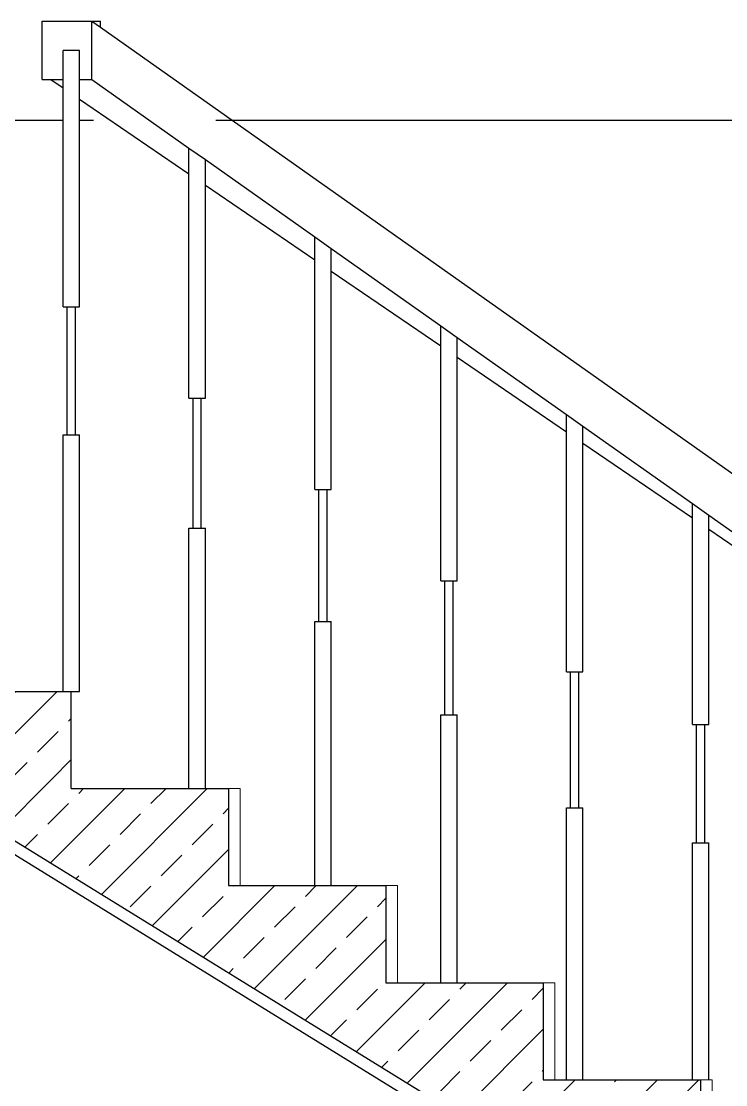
# Model space of a CAD drawing. Header units: millimetres. Extents: x 2232 to 85269, y -3593 to 5869.
# Drawn here: x 76932.2 to 77053.1, y 1790.2 to 1972.7 of the extents above; entities that cross this region are included whole.
import ezdxf

# ---------------------------------------------------------------- set-up
doc = ezdxf.new("R2010")
doc.units = ezdxf.units.MM
doc.layers.add('Standart', color=7, linetype='Continuous')
pattern_1 = [(45, (0, 0), (-7.07107, 7.07107), []), (45, (7.071, 0), (-7.07107, 7.07107), [5, -2.5])]

# ---------------------------------------------------------------- blocks, each defined once
blk = doc.blocks.new('IDE567Entity8370')
at = {"layer": 'Standart', "linetype": 'Continuous', "lineweight": -3}
h = blk.add_hatch(dxfattribs=at)
h.set_pattern_fill('ANSI33', color=171, scale=40, style=0)
h.set_pattern_definition(pattern_1)
h.paths.add_polyline_path([(936, -133.33), (963, -133.33), (963, -150), (990, -150), (990, -166.67), (1017, -166.67), (1017, -183.33), (1044, -183.33), (1044, -200), (1071, -200), (1071, -216.67), (1098, -216.67), (1098, -233.33), (1125, -233.33), (1125, -265), (909, -131.67), (909, -116.67), (936, -116.67)])
blk = doc.blocks.new('IDE567Entity8371')
at = {"layer": 'Standart', "linetype": 'Continuous', "lineweight": -3}
h = blk.add_hatch(dxfattribs=at)
h.set_pattern_fill('ANSI33', color=171, scale=40, style=0)
h.set_pattern_definition(pattern_1)
h.paths.add_polyline_path([(909, -131.67), (882, -115), (909, -115)])
blk = doc.blocks.new('IDE567Entity8372')
at = {"layer": 'Standart', "linetype": 'Continuous', "lineweight": -3}
h = blk.add_hatch(dxfattribs=at)
h.set_pattern_fill('ANSI33', color=171, scale=40, style=0)
h.set_pattern_definition(pattern_1)
h.paths.add_polyline_path([(909, -115), (785, -115), (785, -100), (909, -100)])
blk = doc.blocks.new('IDE567Entity9058')
at = {"layer": 'Standart', "color": 159, "linetype": 'Continuous', "lineweight": -3}
blk.add_lwpolyline([(796.41, -2), (907.59, -2)], dxfattribs=at)
blk = doc.blocks.new('IDE567Entity9059')
at = {"layer": 'Standart', "color": 159, "linetype": 'Continuous', "lineweight": -3}
blk.add_lwpolyline([(910.41, -2), (912.78, -2)], dxfattribs=at)
blk = doc.blocks.new('IDE567Entity9060')
at = {"layer": 'Standart', "color": 159, "linetype": 'Continuous', "lineweight": -3}
blk.add_lwpolyline([(933.78, -2), (1123, -2)], dxfattribs=at)
blk = doc.blocks.new('IDE567Entity9107')
at = {"layer": 'Standart', "color": 134, "linetype": 'Continuous', "lineweight": -3}
blk.add_lwpolyline([(1015.59, -166.67), (1015.59, -126)], dxfattribs=at)
blk = doc.blocks.new('IDE567Entity9108')
at = {"layer": 'Standart', "color": 134, "linetype": 'Continuous', "lineweight": -3}
blk.add_lwpolyline([(1016.29, -126), (1016.29, -105.67)], dxfattribs=at)
blk = doc.blocks.new('IDE567Entity9109')
at = {"layer": 'Standart', "color": 134, "linetype": 'Continuous', "lineweight": -3}
blk.add_lwpolyline([(1015.59, -105.67), (1015.59, -70.24)], dxfattribs=at)
blk = doc.blocks.new('IDE567Entity9110')
at = {"layer": 'Standart', "color": 134, "linetype": 'Continuous', "lineweight": -3}
blk.add_lwpolyline([(1015.59, -126), (1016.29, -126)], dxfattribs=at)
blk = doc.blocks.new('IDE567Entity9111')
at = {"layer": 'Standart', "color": 134, "linetype": 'Continuous', "lineweight": -3}
blk.add_lwpolyline([(1018.41, -166.67), (1018.41, -126)], dxfattribs=at)
blk = doc.blocks.new('IDE567Entity9112')
at = {"layer": 'Standart', "color": 134, "linetype": 'Continuous', "lineweight": -3}
blk.add_lwpolyline([(1017.71, -126), (1017.71, -105.67)], dxfattribs=at)
blk = doc.blocks.new('IDE567Entity9113')
at = {"layer": 'Standart', "color": 134, "linetype": 'Continuous', "lineweight": -3}
blk.add_lwpolyline([(1015.59, -105.67), (1016.29, -105.67)], dxfattribs=at)
blk = doc.blocks.new('IDE567Entity9114')
at = {"layer": 'Standart', "color": 134, "linetype": 'Continuous', "lineweight": -3}
blk.add_lwpolyline([(1018.41, -105.67), (1018.41, -72.17)], dxfattribs=at)
blk = doc.blocks.new('IDE567Entity9115')
at = {"layer": 'Standart', "color": 134, "linetype": 'Continuous', "lineweight": -3}
blk.add_lwpolyline([(993.99, -166.67), (993.99, -120)], dxfattribs=at)
blk = doc.blocks.new('IDE567Entity9116')
at = {"layer": 'Standart', "color": 134, "linetype": 'Continuous', "lineweight": -3}
blk.add_lwpolyline([(994.69, -120), (994.69, -96.67)], dxfattribs=at)
blk = doc.blocks.new('IDE567Entity9117')
at = {"layer": 'Standart', "color": 134, "linetype": 'Continuous', "lineweight": -3}
blk.add_lwpolyline([(993.99, -96.67), (993.99, -55.48)], dxfattribs=at)
blk = doc.blocks.new('IDE567Entity9118')
at = {"layer": 'Standart', "color": 134, "linetype": 'Continuous', "lineweight": -3}
blk.add_lwpolyline([(993.99, -120), (994.69, -120)], dxfattribs=at)
blk = doc.blocks.new('IDE567Entity9119')
at = {"layer": 'Standart', "color": 134, "linetype": 'Continuous', "lineweight": -3}
blk.add_lwpolyline([(996.81, -166.67), (996.81, -120)], dxfattribs=at)
blk = doc.blocks.new('IDE567Entity9120')
at = {"layer": 'Standart', "color": 134, "linetype": 'Continuous', "lineweight": -3}
blk.add_lwpolyline([(996.11, -120), (996.11, -96.67)], dxfattribs=at)
blk = doc.blocks.new('IDE567Entity9121')
at = {"layer": 'Standart', "color": 134, "linetype": 'Continuous', "lineweight": -3}
blk.add_lwpolyline([(993.99, -96.67), (994.69, -96.67)], dxfattribs=at)
blk = doc.blocks.new('IDE567Entity9122')
at = {"layer": 'Standart', "color": 134, "linetype": 'Continuous', "lineweight": -3}
blk.add_lwpolyline([(996.81, -96.67), (996.81, -57.42)], dxfattribs=at)
blk = doc.blocks.new('IDE567Entity9123')
at = {"layer": 'Standart', "color": 134, "linetype": 'Continuous', "lineweight": -3}
blk.add_lwpolyline([(972.39, -150), (972.39, -104)], dxfattribs=at)
blk = doc.blocks.new('IDE567Entity9124')
at = {"layer": 'Standart', "color": 134, "linetype": 'Continuous', "lineweight": -3}
blk.add_lwpolyline([(973.09, -104), (973.09, -81)], dxfattribs=at)
blk = doc.blocks.new('IDE567Entity9125')
at = {"layer": 'Standart', "color": 134, "linetype": 'Continuous', "lineweight": -3}
blk.add_lwpolyline([(972.39, -81), (972.39, -40.72)], dxfattribs=at)
blk = doc.blocks.new('IDE567Entity9126')
at = {"layer": 'Standart', "color": 134, "linetype": 'Continuous', "lineweight": -3}
blk.add_lwpolyline([(972.39, -104), (973.09, -104)], dxfattribs=at)
blk = doc.blocks.new('IDE567Entity9127')
at = {"layer": 'Standart', "color": 134, "linetype": 'Continuous', "lineweight": -3}
blk.add_lwpolyline([(975.21, -150), (975.21, -104)], dxfattribs=at)
blk = doc.blocks.new('IDE567Entity9128')
at = {"layer": 'Standart', "color": 134, "linetype": 'Continuous', "lineweight": -3}
blk.add_lwpolyline([(974.51, -104), (974.51, -81)], dxfattribs=at)
blk = doc.blocks.new('IDE567Entity9129')
at = {"layer": 'Standart', "color": 134, "linetype": 'Continuous', "lineweight": -3}
blk.add_lwpolyline([(972.39, -81), (973.09, -81)], dxfattribs=at)
blk = doc.blocks.new('IDE567Entity9130')
at = {"layer": 'Standart', "color": 134, "linetype": 'Continuous', "lineweight": -3}
blk.add_lwpolyline([(975.21, -81), (975.21, -42.66)], dxfattribs=at)
blk = doc.blocks.new('IDE567Entity9131')
at = {"layer": 'Standart', "color": 134, "linetype": 'Continuous', "lineweight": -3}
blk.add_lwpolyline([(950.79, -133.33), (950.79, -88)], dxfattribs=at)
blk = doc.blocks.new('IDE567Entity9132')
at = {"layer": 'Standart', "color": 134, "linetype": 'Continuous', "lineweight": -3}
blk.add_lwpolyline([(951.49, -88), (951.49, -65.33)], dxfattribs=at)
blk = doc.blocks.new('IDE567Entity9133')
at = {"layer": 'Standart', "color": 134, "linetype": 'Continuous', "lineweight": -3}
blk.add_lwpolyline([(950.79, -65.33), (950.79, -25.97)], dxfattribs=at)
blk = doc.blocks.new('IDE567Entity9134')
at = {"layer": 'Standart', "color": 134, "linetype": 'Continuous', "lineweight": -3}
blk.add_lwpolyline([(950.79, -88), (951.49, -88)], dxfattribs=at)
blk = doc.blocks.new('IDE567Entity9135')
at = {"layer": 'Standart', "color": 134, "linetype": 'Continuous', "lineweight": -3}
blk.add_lwpolyline([(953.61, -133.33), (953.61, -88)], dxfattribs=at)
blk = doc.blocks.new('IDE567Entity9136')
at = {"layer": 'Standart', "color": 134, "linetype": 'Continuous', "lineweight": -3}
blk.add_lwpolyline([(952.91, -88), (952.91, -65.33)], dxfattribs=at)
blk = doc.blocks.new('IDE567Entity9137')
at = {"layer": 'Standart', "color": 134, "linetype": 'Continuous', "lineweight": -3}
blk.add_lwpolyline([(950.79, -65.33), (951.49, -65.33)], dxfattribs=at)
blk = doc.blocks.new('IDE567Entity9138')
at = {"layer": 'Standart', "color": 134, "linetype": 'Continuous', "lineweight": -3}
blk.add_lwpolyline([(953.61, -65.33), (953.61, -27.9)], dxfattribs=at)
blk = doc.blocks.new('IDE567Entity9139')
at = {"layer": 'Standart', "color": 134, "linetype": 'Continuous', "lineweight": -3}
blk.add_lwpolyline([(929.19, -116.67), (929.19, -72)], dxfattribs=at)
blk = doc.blocks.new('IDE567Entity9140')
at = {"layer": 'Standart', "color": 134, "linetype": 'Continuous', "lineweight": -3}
blk.add_lwpolyline([(929.89, -72), (929.89, -49.67)], dxfattribs=at)
blk = doc.blocks.new('IDE567Entity9141')
at = {"layer": 'Standart', "color": 134, "linetype": 'Continuous', "lineweight": -3}
blk.add_lwpolyline([(929.19, -49.67), (929.19, -11.21)], dxfattribs=at)
blk = doc.blocks.new('IDE567Entity9142')
at = {"layer": 'Standart', "color": 134, "linetype": 'Continuous', "lineweight": -3}
blk.add_lwpolyline([(929.19, -72), (929.89, -72)], dxfattribs=at)
blk = doc.blocks.new('IDE567Entity9143')
at = {"layer": 'Standart', "color": 134, "linetype": 'Continuous', "lineweight": -3}
blk.add_lwpolyline([(932.01, -116.67), (932.01, -72)], dxfattribs=at)
blk = doc.blocks.new('IDE567Entity9144')
at = {"layer": 'Standart', "color": 134, "linetype": 'Continuous', "lineweight": -3}
blk.add_lwpolyline([(931.31, -72), (931.31, -49.67)], dxfattribs=at)
blk = doc.blocks.new('IDE567Entity9145')
at = {"layer": 'Standart', "color": 134, "linetype": 'Continuous', "lineweight": -3}
blk.add_lwpolyline([(929.19, -49.67), (929.89, -49.67)], dxfattribs=at)
blk = doc.blocks.new('IDE567Entity9146')
at = {"layer": 'Standart', "color": 134, "linetype": 'Continuous', "lineweight": -3}
blk.add_lwpolyline([(932.01, -49.67), (932.01, -13.14)], dxfattribs=at)
blk = doc.blocks.new('IDE567Entity9147')
at = {"layer": 'Standart', "color": 134, "linetype": 'Continuous', "lineweight": -3}
blk.add_lwpolyline([(907.59, -100), (907.59, -56)], dxfattribs=at)
blk = doc.blocks.new('IDE567Entity9148')
at = {"layer": 'Standart', "color": 134, "linetype": 'Continuous', "lineweight": -3}
blk.add_lwpolyline([(908.29, -56), (908.29, -34)], dxfattribs=at)
blk = doc.blocks.new('IDE567Entity9149')
at = {"layer": 'Standart', "color": 134, "linetype": 'Continuous', "lineweight": -3}
blk.add_lwpolyline([(907.59, -34), (907.59, 3.55)], dxfattribs=at)
blk = doc.blocks.new('IDE567Entity9150')
at = {"layer": 'Standart', "color": 134, "linetype": 'Continuous', "lineweight": -3}
blk.add_lwpolyline([(909, -100), (910.41, -100)], dxfattribs=at)
blk = doc.blocks.new('IDE567Entity9151')
at = {"layer": 'Standart', "color": 134, "linetype": 'Continuous', "lineweight": -3}
blk.add_lwpolyline([(907.59, -56), (908.29, -56)], dxfattribs=at)
blk = doc.blocks.new('IDE567Entity9152')
at = {"layer": 'Standart', "color": 134, "linetype": 'Continuous', "lineweight": -3}
blk.add_lwpolyline([(910.41, -100), (910.41, -56)], dxfattribs=at)
blk = doc.blocks.new('IDE567Entity9153')
at = {"layer": 'Standart', "color": 134, "linetype": 'Continuous', "lineweight": -3}
blk.add_lwpolyline([(909.71, -56), (909.71, -34)], dxfattribs=at)
blk = doc.blocks.new('IDE567Entity9154')
at = {"layer": 'Standart', "color": 134, "linetype": 'Continuous', "lineweight": -3}
blk.add_lwpolyline([(907.59, -34), (908.29, -34)], dxfattribs=at)
blk = doc.blocks.new('IDE567Entity9155')
at = {"layer": 'Standart', "color": 134, "linetype": 'Continuous', "lineweight": -3}
blk.add_lwpolyline([(910.41, 10), (907.59, 10)], dxfattribs=at)
blk = doc.blocks.new('IDE567Entity9156')
at = {"layer": 'Standart', "color": 134, "linetype": 'Continuous', "lineweight": -3}
blk.add_lwpolyline([(910.41, -34), (910.41, 1.62)], dxfattribs=at)
blk = doc.blocks.new('IDE567Entity9157')
at = {"layer": 'Standart', "color": 134, "linetype": 'Continuous', "lineweight": -3}
blk.add_lwpolyline([(910.41, 5), (910.41, 10)], dxfattribs=at)
blk = doc.blocks.new('IDE567Entity9158')
at = {"layer": 'Standart', "color": 134, "linetype": 'Continuous', "lineweight": -3}
blk.add_lwpolyline([(912.54, 5), (929.19, -6.76)], dxfattribs=at)
blk = doc.blocks.new('IDE567Entity9159')
at = {"layer": 'Standart', "color": 134, "linetype": 'Continuous', "lineweight": -3}
blk.add_lwpolyline([(905.46, 5), (907.59, 3.55)], dxfattribs=at)
blk = doc.blocks.new('IDE567Entity9160')
at = {"layer": 'Standart', "color": 134, "linetype": 'Continuous', "lineweight": -3}
blk.add_lwpolyline([(910.41, 1.62), (929.19, -11.21)], dxfattribs=at)
blk = doc.blocks.new('IDE567Entity9161')
at = {"layer": 'Standart', "color": 134, "linetype": 'Continuous', "lineweight": -3}
blk.add_lwpolyline([(932.01, -13.14), (950.79, -25.97)], dxfattribs=at)
blk = doc.blocks.new('IDE567Entity9162')
at = {"layer": 'Standart', "color": 134, "linetype": 'Continuous', "lineweight": -3}
blk.add_lwpolyline([(953.61, -27.9), (972.39, -40.72)], dxfattribs=at)
blk = doc.blocks.new('IDE567Entity9163')
at = {"layer": 'Standart', "color": 134, "linetype": 'Continuous', "lineweight": -3}
blk.add_lwpolyline([(975.21, -42.66), (993.99, -55.48)], dxfattribs=at)
blk = doc.blocks.new('IDE567Entity9164')
at = {"layer": 'Standart', "color": 134, "linetype": 'Continuous', "lineweight": -3}
blk.add_lwpolyline([(996.81, -57.42), (1015.59, -70.24)], dxfattribs=at)
blk = doc.blocks.new('IDE567Entity9165')
at = {"layer": 'Standart', "color": 134, "linetype": 'Continuous', "lineweight": -3}
blk.add_lwpolyline([(1018.41, -72.17), (1037.19, -85)], dxfattribs=at)
blk = doc.blocks.new('IDE567Entity9170')
at = {"layer": 'Standart', "color": 134, "linetype": 'Continuous', "lineweight": -3}
blk.add_lwpolyline([(912.54, 15), (914, 13.97)], dxfattribs=at)
blk = doc.blocks.new('IDE567Entity9172')
at = {"layer": 'Standart', "color": 134, "linetype": 'Continuous', "lineweight": -3}
blk.add_lwpolyline([(912.54, 5), (912.54, 15)], dxfattribs=at)
blk = doc.blocks.new('IDE567Entity9173')
at = {"layer": 'Standart', "color": 134, "linetype": 'Continuous', "lineweight": -3}
blk.add_lwpolyline([(912.54, 15), (914, 15)], dxfattribs=at)
blk = doc.blocks.new('IDE567Entity9174')
at = {"layer": 'Standart', "color": 134, "linetype": 'Continuous', "lineweight": -3}
blk.add_lwpolyline([(914, 13.97), (914, 15)], dxfattribs=at)
blk = doc.blocks.new('IDE567Entity9175')
at = {"layer": 'Standart', "color": 134, "linetype": 'Continuous', "lineweight": -3}
blk.add_lwpolyline([(904, 5), (904, 15)], dxfattribs=at)
blk = doc.blocks.new('IDE567Entity9176')
at = {"layer": 'Standart', "color": 134, "linetype": 'Continuous', "lineweight": -3}
blk.add_lwpolyline([(910.41, 5), (912.54, 5)], dxfattribs=at)
blk = doc.blocks.new('IDE567Entity9177')
at = {"layer": 'Standart', "color": 134, "linetype": 'Continuous', "lineweight": -3}
blk.add_lwpolyline([(904, 5), (905.46, 5)], dxfattribs=at)
blk = doc.blocks.new('IDE567Entity9570')
at = {"layer": 'Standart', "color": 159, "linetype": 'Continuous', "lineweight": -3}
blk.add_lwpolyline([(963, -133.33), (963, -150)], dxfattribs=at)
blk = doc.blocks.new('IDE567Entity9571')
at = {"layer": 'Standart', "color": 159, "linetype": 'Continuous', "lineweight": -3}
blk.add_lwpolyline([(936, -133.33), (938, -133.33)], dxfattribs=at)
blk = doc.blocks.new('IDE567Entity9572')
at = {"layer": 'Standart', "color": 159, "linetype": 'Continuous', "lineweight": -3}
blk.add_lwpolyline([(938, -133.33), (950.79, -133.33)], dxfattribs=at)
blk = doc.blocks.new('IDE567Entity9573')
at = {"layer": 'Standart', "color": 159, "linetype": 'Continuous', "lineweight": -3}
blk.add_lwpolyline([(990, -150), (990, -166.67)], dxfattribs=at)
blk = doc.blocks.new('IDE567Entity9574')
at = {"layer": 'Standart', "color": 159, "linetype": 'Continuous', "lineweight": -3}
blk.add_lwpolyline([(963, -150), (965, -150)], dxfattribs=at)
blk = doc.blocks.new('IDE567Entity9575')
at = {"layer": 'Standart', "color": 159, "linetype": 'Continuous', "lineweight": -3}
blk.add_lwpolyline([(965, -150), (972.39, -150)], dxfattribs=at)
blk = doc.blocks.new('IDE567Entity9576')
at = {"layer": 'Standart', "color": 159, "linetype": 'Continuous', "lineweight": -3}
blk.add_lwpolyline([(1017, -166.67), (1017, -183.33)], dxfattribs=at)
blk = doc.blocks.new('IDE567Entity9577')
at = {"layer": 'Standart', "color": 159, "linetype": 'Continuous', "lineweight": -3}
blk.add_lwpolyline([(990, -166.67), (992, -166.67)], dxfattribs=at)
blk = doc.blocks.new('IDE567Entity9578')
at = {"layer": 'Standart', "color": 159, "linetype": 'Continuous', "lineweight": -3}
blk.add_lwpolyline([(992, -166.67), (993.99, -166.67)], dxfattribs=at)
blk = doc.blocks.new('IDE567Entity9592')
at = {"layer": 'Standart', "color": 159, "linetype": 'Continuous', "lineweight": -3}
blk.add_lwpolyline([(882, -115), (1100.7, -250)], dxfattribs=at)
blk = doc.blocks.new('IDE567Entity9594')
at = {"layer": 'Standart', "color": 159, "linetype": 'Continuous', "lineweight": -3}
blk.add_lwpolyline([(936, -116.67), (936, -133.33)], dxfattribs=at)
blk = doc.blocks.new('IDE567Entity9595')
at = {"layer": 'Standart', "color": 159, "linetype": 'Continuous', "lineweight": -3}
blk.add_lwpolyline([(909, -116.67), (929.19, -116.67)], dxfattribs=at)
blk = doc.blocks.new('IDE567Entity9596')
at = {"layer": 'Standart', "color": 159, "linetype": 'Continuous', "lineweight": -3}
blk.add_lwpolyline([(909, -116.67), (909, -100)], dxfattribs=at)
blk = doc.blocks.new('IDE567Entity9785')
at = {"layer": 'Standart', "color": 163, "linetype": 'Continuous', "lineweight": 5}
blk.add_lwpolyline([(1017, -166.67), (1018.41, -166.67)], dxfattribs=at)
blk = doc.blocks.new('IDE567Entity9786')
at = {"layer": 'Standart', "color": 163, "linetype": 'Continuous', "lineweight": 5}
blk.add_lwpolyline([(1019, -166.67), (1019, -183.33)], dxfattribs=at)
blk = doc.blocks.new('IDE567Entity9787')
at = {"layer": 'Standart', "color": 163, "linetype": 'Continuous', "lineweight": 5}
blk.add_lwpolyline([(990, -150), (992, -150)], dxfattribs=at)
blk = doc.blocks.new('IDE567Entity9788')
at = {"layer": 'Standart', "color": 163, "linetype": 'Continuous', "lineweight": 5}
blk.add_lwpolyline([(992, -150), (992, -166.67)], dxfattribs=at)
blk = doc.blocks.new('IDE567Entity9789')
at = {"layer": 'Standart', "color": 163, "linetype": 'Continuous', "lineweight": 5}
blk.add_lwpolyline([(963, -133.33), (965, -133.33)], dxfattribs=at)
blk = doc.blocks.new('IDE567Entity9790')
at = {"layer": 'Standart', "color": 163, "linetype": 'Continuous', "lineweight": 5}
blk.add_lwpolyline([(965, -133.33), (965, -150)], dxfattribs=at)
blk = doc.blocks.new('IDE567Entity9791')
at = {"layer": 'Standart', "color": 163, "linetype": 'Continuous', "lineweight": 5}
blk.add_lwpolyline([(936, -116.67), (938, -116.67)], dxfattribs=at)
blk = doc.blocks.new('IDE567Entity9792')
at = {"layer": 'Standart', "color": 163, "linetype": 'Continuous', "lineweight": 5}
blk.add_lwpolyline([(938, -116.67), (938, -133.33)], dxfattribs=at)
blk = doc.blocks.new('IDE567Entity10030')
at = {"layer": 'Standart', "color": 11, "linetype": 'Continuous', "lineweight": -3}
blk.add_lwpolyline([(881.43, -117), (1096.89, -250)], dxfattribs=at)
blk = doc.blocks.new('IDE567Entity10522')
at = {"layer": 'Standart', "color": 134, "linetype": 'Continuous', "lineweight": -3}
blk.add_lwpolyline([(1015.59, -70.24), (1015.59, -67.75)], dxfattribs=at)
blk = doc.blocks.new('IDE567Entity10523')
at = {"layer": 'Standart', "color": 134, "linetype": 'Continuous', "lineweight": -3}
blk.add_lwpolyline([(1016.29, -126), (1017.71, -126)], dxfattribs=at)
blk = doc.blocks.new('IDE567Entity10524')
at = {"layer": 'Standart', "color": 134, "linetype": 'Continuous', "lineweight": -3}
blk.add_lwpolyline([(1017.71, -126), (1018.41, -126)], dxfattribs=at)
blk = doc.blocks.new('IDE567Entity10525')
at = {"layer": 'Standart', "color": 134, "linetype": 'Continuous', "lineweight": -3}
blk.add_lwpolyline([(1016.29, -105.67), (1017.71, -105.67)], dxfattribs=at)
blk = doc.blocks.new('IDE567Entity10526')
at = {"layer": 'Standart', "color": 134, "linetype": 'Continuous', "lineweight": -3}
blk.add_lwpolyline([(1017.71, -105.67), (1018.41, -105.67)], dxfattribs=at)
blk = doc.blocks.new('IDE567Entity10527')
at = {"layer": 'Standart', "color": 134, "linetype": 'Continuous', "lineweight": -3}
blk.add_lwpolyline([(1018.41, -72.17), (1018.41, -69.75)], dxfattribs=at)
blk = doc.blocks.new('IDE567Entity10528')
at = {"layer": 'Standart', "color": 134, "linetype": 'Continuous', "lineweight": -3}
blk.add_lwpolyline([(993.99, -55.48), (993.99, -52.5)], dxfattribs=at)
blk = doc.blocks.new('IDE567Entity10529')
at = {"layer": 'Standart', "color": 134, "linetype": 'Continuous', "lineweight": -3}
blk.add_lwpolyline([(994.69, -120), (996.11, -120)], dxfattribs=at)
blk = doc.blocks.new('IDE567Entity10530')
at = {"layer": 'Standart', "color": 134, "linetype": 'Continuous', "lineweight": -3}
blk.add_lwpolyline([(996.11, -120), (996.81, -120)], dxfattribs=at)
blk = doc.blocks.new('IDE567Entity10531')
at = {"layer": 'Standart', "color": 134, "linetype": 'Continuous', "lineweight": -3}
blk.add_lwpolyline([(994.69, -96.67), (996.11, -96.67)], dxfattribs=at)
blk = doc.blocks.new('IDE567Entity10532')
at = {"layer": 'Standart', "color": 134, "linetype": 'Continuous', "lineweight": -3}
blk.add_lwpolyline([(996.11, -96.67), (996.81, -96.67)], dxfattribs=at)
blk = doc.blocks.new('IDE567Entity10533')
at = {"layer": 'Standart', "color": 134, "linetype": 'Continuous', "lineweight": -3}
blk.add_lwpolyline([(996.81, -57.42), (996.81, -54.5)], dxfattribs=at)
blk = doc.blocks.new('IDE567Entity10534')
at = {"layer": 'Standart', "color": 134, "linetype": 'Continuous', "lineweight": -3}
blk.add_lwpolyline([(972.39, -40.72), (972.39, -37.25)], dxfattribs=at)
blk = doc.blocks.new('IDE567Entity10535')
at = {"layer": 'Standart', "color": 134, "linetype": 'Continuous', "lineweight": -3}
blk.add_lwpolyline([(973.09, -104), (974.51, -104)], dxfattribs=at)
blk = doc.blocks.new('IDE567Entity10536')
at = {"layer": 'Standart', "color": 134, "linetype": 'Continuous', "lineweight": -3}
blk.add_lwpolyline([(974.51, -104), (975.21, -104)], dxfattribs=at)
blk = doc.blocks.new('IDE567Entity10537')
at = {"layer": 'Standart', "color": 134, "linetype": 'Continuous', "lineweight": -3}
blk.add_lwpolyline([(973.09, -81), (974.51, -81)], dxfattribs=at)
blk = doc.blocks.new('IDE567Entity10538')
at = {"layer": 'Standart', "color": 134, "linetype": 'Continuous', "lineweight": -3}
blk.add_lwpolyline([(974.51, -81), (975.21, -81)], dxfattribs=at)
blk = doc.blocks.new('IDE567Entity10539')
at = {"layer": 'Standart', "color": 134, "linetype": 'Continuous', "lineweight": -3}
blk.add_lwpolyline([(975.21, -42.66), (975.21, -39.25)], dxfattribs=at)
blk = doc.blocks.new('IDE567Entity10540')
at = {"layer": 'Standart', "color": 134, "linetype": 'Continuous', "lineweight": -3}
blk.add_lwpolyline([(950.79, -25.97), (950.79, -22)], dxfattribs=at)
blk = doc.blocks.new('IDE567Entity10541')
at = {"layer": 'Standart', "color": 134, "linetype": 'Continuous', "lineweight": -3}
blk.add_lwpolyline([(951.49, -88), (952.91, -88)], dxfattribs=at)
blk = doc.blocks.new('IDE567Entity10542')
at = {"layer": 'Standart', "color": 134, "linetype": 'Continuous', "lineweight": -3}
blk.add_lwpolyline([(952.91, -88), (953.61, -88)], dxfattribs=at)
blk = doc.blocks.new('IDE567Entity10543')
at = {"layer": 'Standart', "color": 134, "linetype": 'Continuous', "lineweight": -3}
blk.add_lwpolyline([(951.49, -65.33), (952.91, -65.33)], dxfattribs=at)
blk = doc.blocks.new('IDE567Entity10544')
at = {"layer": 'Standart', "color": 134, "linetype": 'Continuous', "lineweight": -3}
blk.add_lwpolyline([(952.91, -65.33), (953.61, -65.33)], dxfattribs=at)
blk = doc.blocks.new('IDE567Entity10545')
at = {"layer": 'Standart', "color": 134, "linetype": 'Continuous', "lineweight": -3}
blk.add_lwpolyline([(953.61, -27.9), (953.61, -24)], dxfattribs=at)
blk = doc.blocks.new('IDE567Entity10546')
at = {"layer": 'Standart', "color": 134, "linetype": 'Continuous', "lineweight": -3}
blk.add_lwpolyline([(929.19, -11.21), (929.19, -6.76)], dxfattribs=at)
blk = doc.blocks.new('IDE567Entity10547')
at = {"layer": 'Standart', "color": 134, "linetype": 'Continuous', "lineweight": -3}
blk.add_lwpolyline([(929.89, -72), (931.31, -72)], dxfattribs=at)
blk = doc.blocks.new('IDE567Entity10548')
at = {"layer": 'Standart', "color": 134, "linetype": 'Continuous', "lineweight": -3}
blk.add_lwpolyline([(931.31, -72), (932.01, -72)], dxfattribs=at)
blk = doc.blocks.new('IDE567Entity10549')
at = {"layer": 'Standart', "color": 134, "linetype": 'Continuous', "lineweight": -3}
blk.add_lwpolyline([(929.89, -49.67), (931.31, -49.67)], dxfattribs=at)
blk = doc.blocks.new('IDE567Entity10550')
at = {"layer": 'Standart', "color": 134, "linetype": 'Continuous', "lineweight": -3}
blk.add_lwpolyline([(931.31, -49.67), (932.01, -49.67)], dxfattribs=at)
blk = doc.blocks.new('IDE567Entity10551')
at = {"layer": 'Standart', "color": 134, "linetype": 'Continuous', "lineweight": -3}
blk.add_lwpolyline([(932.01, -13.14), (932.01, -8.75)], dxfattribs=at)
blk = doc.blocks.new('IDE567Entity10552')
at = {"layer": 'Standart', "color": 134, "linetype": 'Continuous', "lineweight": -3}
blk.add_lwpolyline([(907.59, 3.55), (907.59, 5)], dxfattribs=at)
blk = doc.blocks.new('IDE567Entity10553')
at = {"layer": 'Standart', "color": 134, "linetype": 'Continuous', "lineweight": -3}
blk.add_lwpolyline([(907.59, 5), (907.59, 10)], dxfattribs=at)
blk = doc.blocks.new('IDE567Entity10554')
at = {"layer": 'Standart', "color": 134, "linetype": 'Continuous', "lineweight": -3}
blk.add_lwpolyline([(908.29, -56), (909.71, -56)], dxfattribs=at)
blk = doc.blocks.new('IDE567Entity10555')
at = {"layer": 'Standart', "color": 134, "linetype": 'Continuous', "lineweight": -3}
blk.add_lwpolyline([(909.71, -56), (910.41, -56)], dxfattribs=at)
blk = doc.blocks.new('IDE567Entity10556')
at = {"layer": 'Standart', "color": 134, "linetype": 'Continuous', "lineweight": -3}
blk.add_lwpolyline([(908.29, -34), (909.71, -34)], dxfattribs=at)
blk = doc.blocks.new('IDE567Entity10557')
at = {"layer": 'Standart', "color": 134, "linetype": 'Continuous', "lineweight": -3}
blk.add_lwpolyline([(909.71, -34), (910.41, -34)], dxfattribs=at)
blk = doc.blocks.new('IDE567Entity10558')
at = {"layer": 'Standart', "color": 134, "linetype": 'Continuous', "lineweight": -3}
blk.add_lwpolyline([(910.41, 1.62), (910.41, 5)], dxfattribs=at)
blk = doc.blocks.new('IDE567Entity10559')
at = {"layer": 'Standart', "color": 134, "linetype": 'Continuous', "lineweight": -3}
blk.add_lwpolyline([(929.19, -6.76), (932.01, -8.75)], dxfattribs=at)
blk = doc.blocks.new('IDE567Entity10560')
at = {"layer": 'Standart', "color": 134, "linetype": 'Continuous', "lineweight": -3}
blk.add_lwpolyline([(932.01, -8.75), (950.79, -22)], dxfattribs=at)
blk = doc.blocks.new('IDE567Entity10561')
at = {"layer": 'Standart', "color": 134, "linetype": 'Continuous', "lineweight": -3}
blk.add_lwpolyline([(950.79, -22), (953.61, -24)], dxfattribs=at)
blk = doc.blocks.new('IDE567Entity10562')
at = {"layer": 'Standart', "color": 134, "linetype": 'Continuous', "lineweight": -3}
blk.add_lwpolyline([(953.61, -24), (972.39, -37.25)], dxfattribs=at)
blk = doc.blocks.new('IDE567Entity10563')
at = {"layer": 'Standart', "color": 134, "linetype": 'Continuous', "lineweight": -3}
blk.add_lwpolyline([(972.39, -37.25), (975.21, -39.25)], dxfattribs=at)
blk = doc.blocks.new('IDE567Entity10564')
at = {"layer": 'Standart', "color": 134, "linetype": 'Continuous', "lineweight": -3}
blk.add_lwpolyline([(975.21, -39.25), (993.99, -52.5)], dxfattribs=at)
blk = doc.blocks.new('IDE567Entity10565')
at = {"layer": 'Standart', "color": 134, "linetype": 'Continuous', "lineweight": -3}
blk.add_lwpolyline([(993.99, -52.5), (996.81, -54.5)], dxfattribs=at)
blk = doc.blocks.new('IDE567Entity10566')
at = {"layer": 'Standart', "color": 134, "linetype": 'Continuous', "lineweight": -3}
blk.add_lwpolyline([(996.81, -54.5), (1015.59, -67.75)], dxfattribs=at)
blk = doc.blocks.new('IDE567Entity10567')
at = {"layer": 'Standart', "color": 134, "linetype": 'Continuous', "lineweight": -3}
blk.add_lwpolyline([(1015.59, -67.75), (1018.41, -69.75)], dxfattribs=at)
blk = doc.blocks.new('IDE567Entity10568')
at = {"layer": 'Standart', "color": 134, "linetype": 'Continuous', "lineweight": -3}
blk.add_lwpolyline([(1018.41, -69.75), (1037.19, -83)], dxfattribs=at)
blk = doc.blocks.new('IDE567Entity10579')
at = {"layer": 'Standart', "color": 134, "linetype": 'Continuous', "lineweight": -3}
blk.add_lwpolyline([(914, 13.97), (1125, -135)], dxfattribs=at)
blk = doc.blocks.new('IDE567Entity10580')
at = {"layer": 'Standart', "color": 134, "linetype": 'Continuous', "lineweight": -3}
blk.add_lwpolyline([(904, 15), (912.54, 15)], dxfattribs=at)
blk = doc.blocks.new('IDE567Entity10581')
at = {"layer": 'Standart', "color": 134, "linetype": 'Continuous', "lineweight": -3}
blk.add_lwpolyline([(905.46, 5), (907.59, 5)], dxfattribs=at)
blk = doc.blocks.new('IDE567Entity10831')
at = {"layer": 'Standart', "color": 159, "linetype": 'Continuous', "lineweight": -3}
blk.add_lwpolyline([(950.79, -133.33), (953.61, -133.33)], dxfattribs=at)
blk = doc.blocks.new('IDE567Entity10832')
at = {"layer": 'Standart', "color": 159, "linetype": 'Continuous', "lineweight": -3}
blk.add_lwpolyline([(953.61, -133.33), (963, -133.33)], dxfattribs=at)
blk = doc.blocks.new('IDE567Entity10833')
at = {"layer": 'Standart', "color": 159, "linetype": 'Continuous', "lineweight": -3}
blk.add_lwpolyline([(972.39, -150), (975.21, -150)], dxfattribs=at)
blk = doc.blocks.new('IDE567Entity10834')
at = {"layer": 'Standart', "color": 159, "linetype": 'Continuous', "lineweight": -3}
blk.add_lwpolyline([(975.21, -150), (990, -150)], dxfattribs=at)
blk = doc.blocks.new('IDE567Entity10835')
at = {"layer": 'Standart', "color": 159, "linetype": 'Continuous', "lineweight": -3}
blk.add_lwpolyline([(993.99, -166.67), (996.81, -166.67)], dxfattribs=at)
blk = doc.blocks.new('IDE567Entity10836')
at = {"layer": 'Standart', "color": 159, "linetype": 'Continuous', "lineweight": -3}
blk.add_lwpolyline([(996.81, -166.67), (1015.59, -166.67)], dxfattribs=at)
blk = doc.blocks.new('IDE567Entity10837')
at = {"layer": 'Standart', "color": 159, "linetype": 'Continuous', "lineweight": -3}
blk.add_lwpolyline([(1015.59, -166.67), (1017, -166.67)], dxfattribs=at)
blk = doc.blocks.new('IDE567Entity10848')
at = {"layer": 'Standart', "color": 159, "linetype": 'Continuous', "lineweight": -3}
blk.add_lwpolyline([(929.19, -116.67), (932.01, -116.67)], dxfattribs=at)
blk = doc.blocks.new('IDE567Entity10849')
at = {"layer": 'Standart', "color": 159, "linetype": 'Continuous', "lineweight": -3}
blk.add_lwpolyline([(932.01, -116.67), (936, -116.67)], dxfattribs=at)
blk = doc.blocks.new('IDE567Entity10852')
at = {"layer": 'Standart', "color": 159, "linetype": 'Continuous', "lineweight": -3}
blk.add_lwpolyline([(796.41, -100), (907.59, -100)], dxfattribs=at)
blk = doc.blocks.new('IDE567Entity10853')
at = {"layer": 'Standart', "color": 159, "linetype": 'Continuous', "lineweight": -3}
blk.add_lwpolyline([(907.59, -100), (909, -100)], dxfattribs=at)
blk = doc.blocks.new('IDE567Entity10909')
at = {"layer": 'Standart', "color": 163, "linetype": 'Continuous', "lineweight": 5}
blk.add_lwpolyline([(1018.41, -166.67), (1019, -166.67)], dxfattribs=at)

msp = doc.modelspace()

# ---------------------------------------------------------------- block references
at = {"layer": 'Standart'}
for name in ['IDE567Entity9175', 'IDE567Entity10580', 'IDE567Entity9170', 'IDE567Entity9172', 'IDE567Entity9173', 'IDE567Entity9174', 'IDE567Entity10579', 'IDE567Entity9155', 'IDE567Entity10553', 'IDE567Entity9157', 'IDE567Entity9177', 'IDE567Entity9159', 'IDE567Entity10581', 'IDE567Entity10552', 'IDE567Entity9176', 'IDE567Entity10558', 'IDE567Entity9158', 'IDE567Entity9149', 'IDE567Entity9156', 'IDE567Entity9160', 'IDE567Entity9058', 'IDE567Entity9059', 'IDE567Entity9060', 'IDE567Entity10546', 'IDE567Entity10559', 'IDE567Entity10551', 'IDE567Entity10560', 'IDE567Entity9141', 'IDE567Entity9146', 'IDE567Entity9161', 'IDE567Entity10540', 'IDE567Entity10561', 'IDE567Entity10545', 'IDE567Entity10562', 'IDE567Entity9133', 'IDE567Entity9138', 'IDE567Entity9162', 'IDE567Entity9154', 'IDE567Entity9148', 'IDE567Entity10556', 'IDE567Entity9153', 'IDE567Entity10557', 'IDE567Entity10534', 'IDE567Entity10563', 'IDE567Entity10539', 'IDE567Entity10564', 'IDE567Entity9125', 'IDE567Entity9130', 'IDE567Entity9163', 'IDE567Entity9145', 'IDE567Entity9140', 'IDE567Entity10549', 'IDE567Entity9144', 'IDE567Entity10550', 'IDE567Entity10528', 'IDE567Entity10565', 'IDE567Entity9147', 'IDE567Entity9151', 'IDE567Entity10554', 'IDE567Entity10555', 'IDE567Entity9152', 'IDE567Entity9117', 'IDE567Entity10533', 'IDE567Entity10566', 'IDE567Entity9122', 'IDE567Entity9164', 'IDE567Entity9137', 'IDE567Entity9132', 'IDE567Entity10543', 'IDE567Entity9136', 'IDE567Entity10544', 'IDE567Entity10522', 'IDE567Entity10567', 'IDE567Entity9109', 'IDE567Entity10527', 'IDE567Entity10568', 'IDE567Entity9139', 'IDE567Entity9142', 'IDE567Entity10547', 'IDE567Entity10548', 'IDE567Entity9143', 'IDE567Entity9114', 'IDE567Entity9165', 'IDE567Entity9129', 'IDE567Entity9124', 'IDE567Entity10537', 'IDE567Entity9128', 'IDE567Entity10538', 'IDE567Entity9131', 'IDE567Entity9134', 'IDE567Entity10541', 'IDE567Entity10542', 'IDE567Entity9135', 'IDE567Entity9121', 'IDE567Entity9116', 'IDE567Entity10531', 'IDE567Entity9120', 'IDE567Entity10532', 'IDE567Entity8372', 'IDE567Entity10852', 'IDE567Entity10853', 'IDE567Entity9150', 'IDE567Entity9596', 'IDE567Entity9123', 'IDE567Entity9126', 'IDE567Entity10535', 'IDE567Entity10536', 'IDE567Entity9127', 'IDE567Entity9113', 'IDE567Entity9108', 'IDE567Entity10525', 'IDE567Entity9112', 'IDE567Entity10526', 'IDE567Entity8371', 'IDE567Entity9592', 'IDE567Entity10030', 'IDE567Entity8370', 'IDE567Entity9595', 'IDE567Entity10848', 'IDE567Entity10849', 'IDE567Entity9594', 'IDE567Entity9791', 'IDE567Entity9792', 'IDE567Entity9115', 'IDE567Entity9118', 'IDE567Entity10529', 'IDE567Entity10530', 'IDE567Entity9119', 'IDE567Entity9107', 'IDE567Entity9110', 'IDE567Entity10523', 'IDE567Entity10524', 'IDE567Entity9111', 'IDE567Entity9571', 'IDE567Entity9572', 'IDE567Entity10831', 'IDE567Entity10832', 'IDE567Entity9570', 'IDE567Entity9789', 'IDE567Entity9790', 'IDE567Entity9574', 'IDE567Entity9575', 'IDE567Entity10833', 'IDE567Entity10834', 'IDE567Entity9573', 'IDE567Entity9787', 'IDE567Entity9788', 'IDE567Entity9577', 'IDE567Entity9578', 'IDE567Entity10835', 'IDE567Entity10836', 'IDE567Entity10837', 'IDE567Entity9576', 'IDE567Entity9785', 'IDE567Entity10909', 'IDE567Entity9786']:
    msp.add_blockref(name, (76031.79, 1957.74), dxfattribs=at)

doc.saveas('drawing.dxf')
